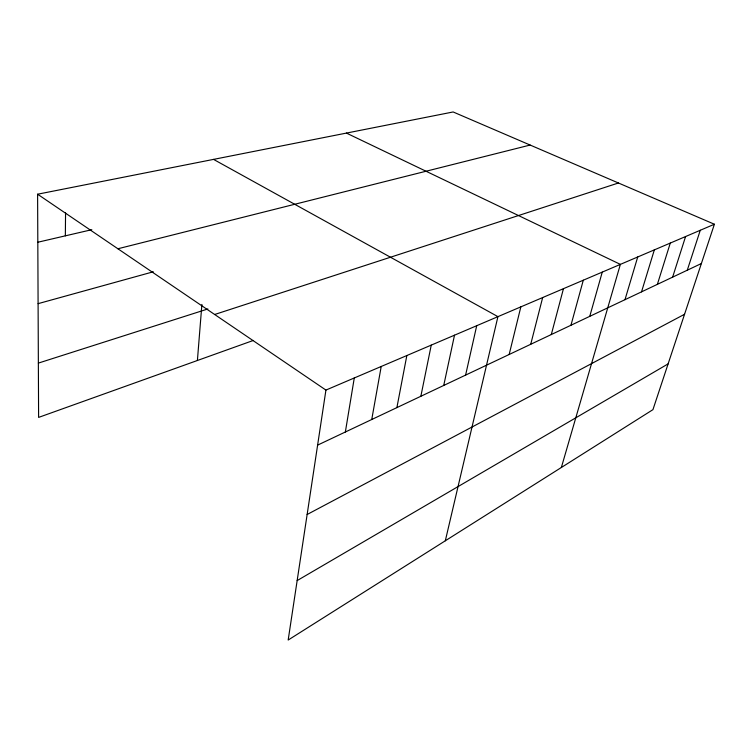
<?xml version="1.0" encoding="UTF-8"?>
<svg xmlns="http://www.w3.org/2000/svg" width="752" height="752" viewBox="0 0 752 752"><rect width="100%" height="100%" fill="white"/><g stroke="black" fill="none" stroke-linecap="round" stroke-linejoin="round"><path stroke-width="1.13" d="M65.349 235.837L65.556 212.807M197.4 360.49L201.893 304.447M714.4 224.237L325.926 390.081L288.176 640.037L652.943 409.652L714.4 224.237L453.146 111.963L37.6 194.213L38.606 417.407L253.33 340.449M345.356 432.005L354.277 377.983M371.742 419.513L381.217 366.478M396.887 407.622L406.841 355.536M420.857 396.276L431.244 345.121M443.736 385.447L454.509 335.195M465.61 375.098L476.712 325.71M445.316 540.791L497.927 316.648L213.53 159.386M509.16 354.493L520.845 306.872M530.724 344.294L542.662 297.557M551.301 334.555L563.455 288.683M570.956 325.249L583.298 280.205M589.756 316.357L602.249 272.121M561.359 467.5L620.372 264.375L346.418 133.085M624.987 299.681L637.724 256.968M641.522 291.861L654.343 249.88M657.38 284.35L670.286 243.075M672.626 277.14L685.58 236.542M687.281 270.212L700.272 230.272M297.162 580.582L668.114 363.883M307.136 514.5L684.555 314.27M317.607 445.128L701.372 263.538M214.658 314.496L618.435 182.99M38.361 363.103L207.89 308.959M38.098 303.658L153.295 271.792M117.904 248.762L530.132 145.051M37.816 242.238L91.81 229.689M37.6 194.213L325.926 390.081"/></g></svg>
